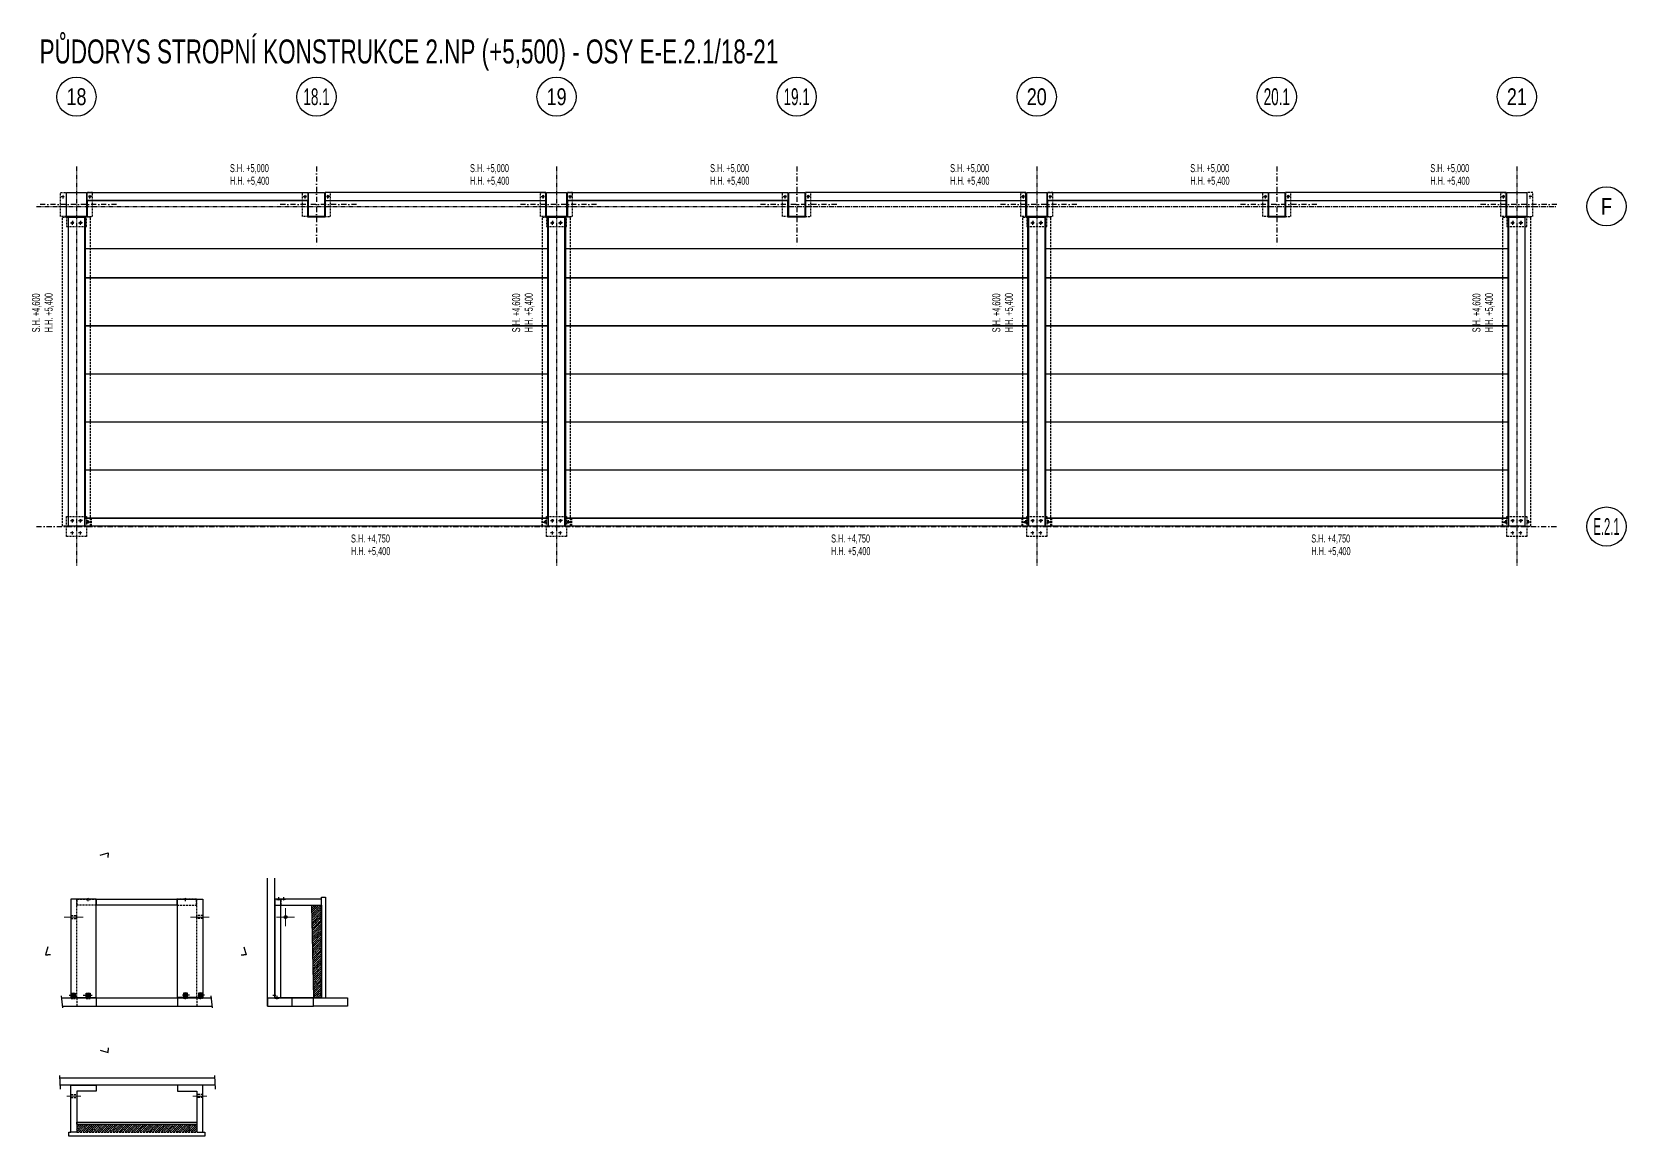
# Model space of a CAD drawing. Header units: millimetres. Extents: x 325046 to 1268204, y 1875583 to 2761998.
# Drawn here: x 1154721 to 1194565, y 2321500 to 2349090 of the extents above; entities that cross this region are included whole.
import ezdxf
from ezdxf.enums import TextEntityAlignment as Align

# ---------------------------------------------------------------- set-up
doc = ezdxf.new("R2010")
doc.units = ezdxf.units.MM
doc.header["$LTSCALE"] = 100
for name, pattern in [('ACAD_ISO10W100', [18.5, 12, -3, 0.5, -3]), ('CENTER', [2, 1.25, -0.25, 0.25, -0.25]), ('DASHDOT', [1, 0.5, -0.25, 0, -0.25]), ('DASHED', [0.75, 0.5, -0.25]), ('ČERCHOVANÁ', [25.4, 12.7, -6.35, 0, -6.35])]:
    doc.linetypes.add(name, pattern=pattern)
for name, color, linetype in [('005', 9, 'Continuous'), ('025', 1, 'Continuous'), ('035', 7, 'Continuous'), ('050', 4, 'Continuous'), ('070', 6, 'Continuous'), ('KOTY', 2, 'Continuous'), ('OSA', 3, 'ČERCHOVANÁ'), ('POPIS', 7, 'Continuous'), ('SLOUP_REZ', 7, 'Continuous')]:
    doc.layers.add(name, color=color, linetype=linetype)
doc.layers.add('Objekty - osy', color=5, linetype='ACAD_ISO10W100', lineweight=20)

# ---------------------------------------------------------------- blocks, each defined once
blk = doc.blocks.new('ZT24_PU')
at = {"layer": '035', "ltscale": 0.5}
blk.add_lwpolyline([(1200799, -5405487), (1200799, -5405287), (1206309, -5405287), (1206309, -5405487)], close=True, dxfattribs=at)
at = {"layer": '035'}
for centre in [(1200864, -5405387), (1206244, -5405387)]:
    blk.add_circle(centre, 25, dxfattribs=at)
blk = doc.blocks.new('PR34.1_PU')
at = {"layer": '025'}
h = blk.add_hatch(color=256, dxfattribs=at)
h.dxf.hatch_style = 1
h.paths.add_polyline_path([(760824, -5521344, 1), (760804, -5521344, 1)])
at = {"layer": '005', "linetype": 'DASHDOT', "ltscale": 0.5}
for points in [[(760379, -5513864), (760479, -5513864)], [(760429, -5513814), (760429, -5513914)], [(760679, -5513864), (760579, -5513864)], [(760629, -5513814), (760629, -5513914)], [(760379, -5521304), (760479, -5521304)], [(760429, -5521354), (760429, -5521254)], [(760679, -5521304), (760579, -5521304)], [(760629, -5521354), (760629, -5521254)], [(760864, -5521344), (760764, -5521344)], [(760814, -5521294), (760814, -5521394)]]:
    blk.add_lwpolyline(points, dxfattribs=at)
at = {"layer": '025'}
blk.add_circle((760814, -5521344), 10, dxfattribs=at)
at = {"layer": '035', "linetype": 'DASHED'}
for points in [[(760329, -5521444), (760179, -5521444), (760179, -5513724), (760329, -5513724), (760329, -5513724), (760329, -5513724)], [(760729, -5521444), (760879, -5521444), (760879, -5513724), (760729, -5513724), (760729, -5513724), (760729, -5513724)]]:
    blk.add_lwpolyline(points, dxfattribs=at)
at = {"layer": '035'}
blk.add_lwpolyline([(760729, -5521444), (760329, -5521444), (760329, -5513724), (760729, -5513724)], close=True, dxfattribs=at)
for centre in [(760429, -5513864), (760629, -5513864), (760429, -5521304), (760629, -5521304)]:
    blk.add_circle(centre, 25, dxfattribs=at)
blk = doc.blocks.new('PR34.2_PU')
at = {"layer": '025'}
h = blk.add_hatch(color=256, dxfattribs=at)
h.dxf.hatch_style = 1
h.paths.add_polyline_path([(775254, -5536344, 1), (775234, -5536344, 1)])
h = blk.add_hatch(color=256, dxfattribs=at)
h.dxf.hatch_style = 1
h.paths.add_polyline_path([(775824, -5536344, 1), (775804, -5536344, 1)])
at = {"layer": '005', "linetype": 'DASHDOT', "ltscale": 0.5}
for points in [[(775379, -5528864), (775479, -5528864)], [(775429, -5528814), (775429, -5528914)], [(775679, -5528864), (775579, -5528864)], [(775629, -5528814), (775629, -5528914)], [(775244, -5536294), (775244, -5536394)], [(775379, -5536304), (775479, -5536304)], [(775429, -5536354), (775429, -5536254)], [(775679, -5536304), (775579, -5536304)], [(775629, -5536354), (775629, -5536254)], [(775814, -5536294), (775814, -5536394)], [(775194, -5536344), (775294, -5536344)], [(775864, -5536344), (775764, -5536344)]]:
    blk.add_lwpolyline(points, dxfattribs=at)
at = {"layer": '025'}
for centre in [(775244, -5536344), (775814, -5536344)]:
    blk.add_circle(centre, 10, dxfattribs=at)
at = {"layer": '035', "linetype": 'DASHED'}
for points in [[(775329, -5536444), (775179, -5536444), (775179, -5528724), (775329, -5528724), (775329, -5528724), (775329, -5528724)], [(775729, -5536444), (775879, -5536444), (775879, -5528724), (775729, -5528724), (775729, -5528724), (775729, -5528724)]]:
    blk.add_lwpolyline(points, dxfattribs=at)
at = {"layer": '035'}
blk.add_lwpolyline([(775729, -5536444), (775329, -5536444), (775329, -5528724), (775729, -5528724)], close=True, dxfattribs=at)
for centre in [(775429, -5528864), (775629, -5528864), (775429, -5536304), (775629, -5536304)]:
    blk.add_circle(centre, 25, dxfattribs=at)
blk = doc.blocks.new('ZT20_PU')
at = {"layer": '035', "ltscale": 0.5}
blk.add_lwpolyline([(760749, -5538444), (760749, -5538244), (772309, -5538244), (772309, -5538444)], close=True, dxfattribs=at)
at = {"layer": '035', "linetype": 'DASHED'}
for points in [[(760899, -5538244), (760899, -5538444)], [(772159, -5538244), (772159, -5538444)]]:
    blk.add_lwpolyline(points, dxfattribs=at)
at = {"layer": '035'}
for centre in [(760814, -5538344), (772244, -5538344)]:
    blk.add_circle(centre, 25, dxfattribs=at)

msp = doc.modelspace()

# ---------------------------------------------------------------- hatches: boundary and pattern name
at = {"layer": '005'}
h = msp.add_hatch(dxfattribs=at)
h.set_pattern_fill('ANSI35', color=256, scale=300, style=0)
h.set_pattern_definition([(45, (1468104.26, 6976087.45), (-53.0330086, 53.0330086), []), (45, (1468157.29, 6976087.45), (-53.0330086, 53.0330086), [93.75, -18.75, 0, -18.75])])
h.paths.add_polyline_path([(1161792.9, 2325060.6), (1161761.6, 2325060.6), (1161762.9, 2324950.6), (1161792.9, 2324950.6)])
h.paths.add_polyline_path([(1161932.9, 2325060.6), (1161792.9, 2325060.6), (1161792.9, 2324950.6), (1161932.9, 2324950.6)])
h.paths.add_polyline_path([(1161962.9, 2325060.6), (1161932.9, 2325060.6), (1161932.9, 2324950.6), (1161962.9, 2324950.6)])
h.paths.add_polyline_path([(1161962.9, 2325160.6), (1161932.9, 2325160.6), (1161932.9, 2325060.6), (1161962.9, 2325060.6)])
h.paths.add_polyline_path([(1161932.9, 2325160.6), (1161792.9, 2325160.6), (1161792.9, 2325060.6), (1161932.9, 2325060.6)])
h.paths.add_polyline_path([(1161792.9, 2325160.6), (1161759.4, 2325160.6), (1161761.6, 2325060.6), (1161792.9, 2325060.6)])
h.paths.add_polyline_path([(1161932.9, 2325410.6), (1161792.9, 2325410.6), (1161792.9, 2325160.6), (1161932.9, 2325160.6)], flags=17)
h.paths.add_polyline_path([(1161962.9, 2327145.6), (1161932.9, 2327145.6), (1161932.9, 2326855.6), (1161792.9, 2326855.6), (1161792.9, 2327145.6), (1161715.7, 2327145.6), (1161759.4, 2325160.6), (1161792.9, 2325160.6), (1161792.9, 2325410.6), (1161932.9, 2325410.6), (1161932.9, 2325160.6), (1161962.9, 2325160.6)])
h.paths.add_polyline_path([(1161932.9, 2327145.6), (1161792.9, 2327145.6), (1161792.9, 2326855.6), (1161932.9, 2326855.6)], flags=17)
h.paths.add_polyline_path([(1161792.9, 2327270.4), (1161712.9, 2327270.4), (1161715.7, 2327145.6), (1161792.9, 2327145.6)])
h.paths.add_polyline_path([(1161932.9, 2327270.4), (1161792.9, 2327270.4), (1161792.9, 2327145.6), (1161932.9, 2327145.6)])
h.paths.add_polyline_path([(1161962.9, 2327270.4), (1161932.9, 2327195.6), (1161932.9, 2327145.6), (1161962.9, 2327145.6)])
h = msp.add_hatch(dxfattribs=at)
h.set_pattern_fill('ANSI31', color=256, scale=150, style=0)
h.set_pattern_definition([(45, (1817995.326, 6213675.34), (-13.25825215, 13.25825215), [])])
h.paths.add_polyline_path([(1155701.5, 2324970.2), (1155701.5, 2325070.2), (1155801.5, 2325070.2), (1155801.5, 2324970.2)])
h = msp.add_hatch(dxfattribs=at)
h.set_pattern_fill('ANSI31', color=256, scale=150, style=0)
h.set_pattern_definition([(45, (1818370.326, 6213675.34), (-13.25825215, 13.25825215), [])])
h.paths.add_polyline_path([(1156076.5, 2324970.2), (1156076.5, 2325070.2), (1156176.5, 2325070.2), (1156176.5, 2324970.2)])
h = msp.add_hatch(dxfattribs=at)
h.set_pattern_fill('ANSI31', color=256, scale=150, style=0)
h.set_pattern_definition([(45, (1818330.326, 6213675.34), (-13.25825215, 13.25825215), [])])
h.paths.add_polyline_path([(1158606.5, 2324970.2), (1158606.5, 2325070.2), (1158506.5, 2325070.2), (1158506.5, 2324970.2)])
h = msp.add_hatch(dxfattribs=at)
h.set_pattern_fill('ANSI31', color=256, scale=150, style=0)
h.set_pattern_definition([(45, (1818705.326, 6213675.34), (-13.25825215, 13.25825215), [])])
h.paths.add_polyline_path([(1158981.5, 2324970.2), (1158981.5, 2325070.2), (1158881.5, 2325070.2), (1158881.5, 2324970.2)])
h = msp.add_hatch(dxfattribs=at)
h.set_pattern_fill('ANSI35', color=256, scale=300, angle=360, style=0)
h.set_pattern_definition([(45, (-567150.56, 7303370.25), (-53.0330086, 53.0330086), []), (45, (-567097.53, 7303370.25), (-53.0330086, 53.0330086), [93.75, -18.75, 0, -18.75])])
h.paths.add_polyline_path([(1155843.3, 2321799.8), (1158843.3, 2321799.8), (1158843.3, 2321599.8), (1155843.3, 2321599.8)])
at = {"layer": '025'}
h = msp.add_hatch(color=256, dxfattribs=at)
h.dxf.hatch_style = 1
edge = h.paths.add_edge_path()
edge.add_arc((1155500.2, 2344980), 10, 0, 360)
h = msp.add_hatch(color=256, dxfattribs=at)
h.dxf.hatch_style = 1
edge = h.paths.add_edge_path()
edge.add_arc((1156170.2, 2344980), 10, 0, 360)
h = msp.add_hatch(color=256, dxfattribs=at)
h.dxf.hatch_style = 1
edge = h.paths.add_edge_path()
edge.add_arc((1161550.2, 2344980), 10, 0, 360)
h = msp.add_hatch(color=256, dxfattribs=at)
h.dxf.hatch_style = 1
edge = h.paths.add_edge_path()
edge.add_arc((1162120.2, 2344980), 10, 0, 360)
h = msp.add_hatch(color=256, dxfattribs=at)
h.dxf.hatch_style = 1
edge = h.paths.add_edge_path()
edge.add_arc((1167500.2, 2344980), 10, 0, 360)
h = msp.add_hatch(color=256, dxfattribs=at)
h.dxf.hatch_style = 1
edge = h.paths.add_edge_path()
edge.add_arc((1168170.2, 2344980), 10, 0, 360)
h = msp.add_hatch(color=256, dxfattribs=at)
h.dxf.hatch_style = 1
edge = h.paths.add_edge_path()
edge.add_arc((1173550.2, 2344980), 10, 0, 360)
h = msp.add_hatch(color=256, dxfattribs=at)
h.dxf.hatch_style = 1
edge = h.paths.add_edge_path()
edge.add_arc((1174120.2, 2344980), 10, 0, 360)
h = msp.add_hatch(color=256, dxfattribs=at)
h.dxf.hatch_style = 1
edge = h.paths.add_edge_path()
edge.add_arc((1179500.2, 2344980), 10, 0, 360)
h = msp.add_hatch(color=256, dxfattribs=at)
h.dxf.hatch_style = 1
edge = h.paths.add_edge_path()
edge.add_arc((1180170.2, 2344980), 10, 0, 360)
h = msp.add_hatch(color=256, dxfattribs=at)
h.dxf.hatch_style = 1
edge = h.paths.add_edge_path()
edge.add_arc((1185550.2, 2344980), 10, 0, 360)
h = msp.add_hatch(color=256, dxfattribs=at)
h.dxf.hatch_style = 1
edge = h.paths.add_edge_path()
edge.add_arc((1186120.2, 2344980), 10, 0, 360)
h = msp.add_hatch(color=256, dxfattribs=at)
h.dxf.hatch_style = 1
edge = h.paths.add_edge_path()
edge.add_arc((1191500.2, 2344980), 10, 0, 360)
h = msp.add_hatch(color=256, dxfattribs=at)
h.dxf.hatch_style = 1
edge = h.paths.add_edge_path()
edge.add_arc((1192170.2, 2344980), 10, 0, 360)
h = msp.add_hatch(color=256, dxfattribs=at)
h.dxf.hatch_style = 1
edge = h.paths.add_edge_path()
edge.add_arc((1155735.2, 2344320), 10, 0, 360)
h = msp.add_hatch(color=256, dxfattribs=at)
h.dxf.hatch_style = 1
edge = h.paths.add_edge_path()
edge.add_arc((1155935.2, 2344320), 10, 0, 360)
h = msp.add_hatch(color=256, dxfattribs=at)
h.dxf.hatch_style = 1
edge = h.paths.add_edge_path()
edge.add_arc((1167735.2, 2344320), 10, 0, 360)
h = msp.add_hatch(color=256, dxfattribs=at)
h.dxf.hatch_style = 1
edge = h.paths.add_edge_path()
edge.add_arc((1167935.2, 2344320), 10, 0, 360)
h = msp.add_hatch(color=256, dxfattribs=at)
h.dxf.hatch_style = 1
edge = h.paths.add_edge_path()
edge.add_arc((1179735.2, 2344320), 10, 0, 360)
h = msp.add_hatch(color=256, dxfattribs=at)
h.dxf.hatch_style = 1
edge = h.paths.add_edge_path()
edge.add_arc((1179935.2, 2344320), 10, 0, 360)
h = msp.add_hatch(color=256, dxfattribs=at)
h.dxf.hatch_style = 1
edge = h.paths.add_edge_path()
edge.add_arc((1191735.2, 2344320), 10, 0, 360)
h = msp.add_hatch(color=256, dxfattribs=at)
h.dxf.hatch_style = 1
edge = h.paths.add_edge_path()
edge.add_arc((1191935.2, 2344320), 10, 0, 360)
h = msp.add_hatch(color=256, dxfattribs=at)
h.dxf.hatch_style = 1
edge = h.paths.add_edge_path()
edge.add_arc((1155735.2, 2336880), 10, 0, 360)
h = msp.add_hatch(color=256, dxfattribs=at)
h.dxf.hatch_style = 1
edge = h.paths.add_edge_path()
edge.add_arc((1155935.2, 2336880), 10, 0, 360)
h = msp.add_hatch(color=256, dxfattribs=at)
h.dxf.hatch_style = 1
edge = h.paths.add_edge_path()
edge.add_arc((1167735.2, 2336880), 10, 0, 360)
h = msp.add_hatch(color=256, dxfattribs=at)
h.dxf.hatch_style = 1
edge = h.paths.add_edge_path()
edge.add_arc((1167935.2, 2336880), 10, 0, 360)
h = msp.add_hatch(color=256, dxfattribs=at)
h.dxf.hatch_style = 1
edge = h.paths.add_edge_path()
edge.add_arc((1179735.2, 2336880), 10, 0, 360)
h = msp.add_hatch(color=256, dxfattribs=at)
h.dxf.hatch_style = 1
edge = h.paths.add_edge_path()
edge.add_arc((1179935.2, 2336880), 10, 0, 360)
h = msp.add_hatch(color=256, dxfattribs=at)
h.dxf.hatch_style = 1
edge = h.paths.add_edge_path()
edge.add_arc((1191735.2, 2336880), 10, 0, 360)
h = msp.add_hatch(color=256, dxfattribs=at)
h.dxf.hatch_style = 1
edge = h.paths.add_edge_path()
edge.add_arc((1191935.2, 2336880), 10, 0, 360)
h = msp.add_hatch(color=256, dxfattribs=at)
h.dxf.hatch_style = 1
edge = h.paths.add_edge_path()
edge.add_arc((1155735.2, 2336580), 10, 0, 360)
h = msp.add_hatch(color=256, dxfattribs=at)
h.dxf.hatch_style = 1
edge = h.paths.add_edge_path()
edge.add_arc((1155935.2, 2336580), 10, 0, 360)
h = msp.add_hatch(color=256, dxfattribs=at)
h.dxf.hatch_style = 1
edge = h.paths.add_edge_path()
edge.add_arc((1167735.2, 2336580), 10, 0, 360)
h = msp.add_hatch(color=256, dxfattribs=at)
h.dxf.hatch_style = 1
edge = h.paths.add_edge_path()
edge.add_arc((1167935.2, 2336580), 10, 0, 360)
h = msp.add_hatch(color=256, dxfattribs=at)
h.dxf.hatch_style = 1
edge = h.paths.add_edge_path()
edge.add_arc((1179735.2, 2336580), 10, 0, 360)
h = msp.add_hatch(color=256, dxfattribs=at)
h.dxf.hatch_style = 1
edge = h.paths.add_edge_path()
edge.add_arc((1179935.2, 2336580), 10, 0, 360)
h = msp.add_hatch(color=256, dxfattribs=at)
h.dxf.hatch_style = 1
edge = h.paths.add_edge_path()
edge.add_arc((1191735.2, 2336580), 10, 0, 360)
h = msp.add_hatch(color=256, dxfattribs=at)
h.dxf.hatch_style = 1
edge = h.paths.add_edge_path()
edge.add_arc((1191935.2, 2336580), 10, 0, 360)

# ---------------------------------------------------------------- linework, layer by layer
at = {"linetype": 'DASHED'}
for points in [[(1155691.5, 2327007.9), (1155841.5, 2327007.9)], [(1155691.5, 2326932.9), (1155841.5, 2326932.9)], [(1158991.5, 2327007.9), (1158841.5, 2327007.9)], [(1158991.5, 2326932.9), (1158841.5, 2326932.9)], [(1155691.5, 2322537.3), (1155841.5, 2322537.3)], [(1158991.5, 2322537.3), (1158841.5, 2322537.3)], [(1155691.5, 2322462.3), (1155841.5, 2322462.3)], [(1158991.5, 2322462.3), (1158841.5, 2322462.3)]]:
    msp.add_lwpolyline(points, dxfattribs=at)
msp.add_lwpolyline([(1155841.5, 2321799.8), (1155841.5, 2321849.8), (1158841.5, 2321849.8), (1158841.5, 2321799.8)])
at = {"layer": '005', "linetype": 'DASHDOT', "ltscale": 0.5}
for points in [[(1155450.2, 2344980), (1155550.2, 2344980)], [(1155500.2, 2344930), (1155500.2, 2345030)], [(1156220.2, 2344980), (1156120.2, 2344980)], [(1156170.2, 2344930), (1156170.2, 2345030)], [(1161500.2, 2344980), (1161600.2, 2344980)], [(1161550.2, 2344930), (1161550.2, 2345030)], [(1162170.2, 2344980), (1162070.2, 2344980)], [(1162120.2, 2344930), (1162120.2, 2345030)], [(1167450.2, 2344980), (1167550.2, 2344980)], [(1167500.2, 2344930), (1167500.2, 2345030)], [(1168220.2, 2344980), (1168120.2, 2344980)], [(1168170.2, 2344930), (1168170.2, 2345030)], [(1173500.2, 2344980), (1173600.2, 2344980)], [(1173550.2, 2344930), (1173550.2, 2345030)], [(1174170.2, 2344980), (1174070.2, 2344980)], [(1174120.2, 2344930), (1174120.2, 2345030)], [(1179450.2, 2344980), (1179550.2, 2344980)], [(1179500.2, 2344930), (1179500.2, 2345030)], [(1180220.2, 2344980), (1180120.2, 2344980)], [(1180170.2, 2344930), (1180170.2, 2345030)], [(1185500.2, 2344980), (1185600.2, 2344980)], [(1185550.2, 2344930), (1185550.2, 2345030)], [(1186170.2, 2344980), (1186070.2, 2344980)], [(1186120.2, 2344930), (1186120.2, 2345030)], [(1191450.2, 2344980), (1191550.2, 2344980)], [(1191500.2, 2344930), (1191500.2, 2345030)], [(1192220.2, 2344980), (1192120.2, 2344980)], [(1192170.2, 2344930), (1192170.2, 2345030)], [(1155685.2, 2344320), (1155785.2, 2344320)], [(1155735.2, 2344270), (1155735.2, 2344370)], [(1155885.2, 2344320), (1155985.2, 2344320)], [(1155935.2, 2344270), (1155935.2, 2344370)], [(1167685.2, 2344320), (1167785.2, 2344320)], [(1167735.2, 2344270), (1167735.2, 2344370)], [(1167885.2, 2344320), (1167985.2, 2344320)], [(1167935.2, 2344270), (1167935.2, 2344370)], [(1179685.2, 2344320), (1179785.2, 2344320)], [(1179735.2, 2344270), (1179735.2, 2344370)], [(1179885.2, 2344320), (1179985.2, 2344320)], [(1179935.2, 2344270), (1179935.2, 2344370)], [(1191685.2, 2344320), (1191785.2, 2344320)], [(1191735.2, 2344270), (1191735.2, 2344370)], [(1191885.2, 2344320), (1191985.2, 2344320)], [(1191935.2, 2344270), (1191935.2, 2344370)], [(1155685.2, 2336880), (1155785.2, 2336880)], [(1155735.2, 2336830), (1155735.2, 2336930)], [(1155885.2, 2336880), (1155985.2, 2336880)], [(1155935.2, 2336830), (1155935.2, 2336930)], [(1167685.2, 2336880), (1167785.2, 2336880)], [(1167735.2, 2336830), (1167735.2, 2336930)], [(1167885.2, 2336880), (1167985.2, 2336880)], [(1167935.2, 2336830), (1167935.2, 2336930)], [(1179685.2, 2336880), (1179785.2, 2336880)], [(1179735.2, 2336830), (1179735.2, 2336930)], [(1179885.2, 2336880), (1179985.2, 2336880)], [(1179935.2, 2336830), (1179935.2, 2336930)], [(1191685.2, 2336880), (1191785.2, 2336880)], [(1191735.2, 2336830), (1191735.2, 2336930)], [(1191885.2, 2336880), (1191985.2, 2336880)], [(1191935.2, 2336830), (1191935.2, 2336930)], [(1155685.2, 2336580), (1155785.2, 2336580)], [(1155735.2, 2336530), (1155735.2, 2336630)], [(1155885.2, 2336580), (1155985.2, 2336580)], [(1155935.2, 2336530), (1155935.2, 2336630)], [(1167685.2, 2336580), (1167785.2, 2336580)], [(1167735.2, 2336530), (1167735.2, 2336630)], [(1167885.2, 2336580), (1167985.2, 2336580)], [(1167935.2, 2336530), (1167935.2, 2336630)], [(1179685.2, 2336580), (1179785.2, 2336580)], [(1179735.2, 2336530), (1179735.2, 2336630)], [(1179885.2, 2336580), (1179985.2, 2336580)], [(1179935.2, 2336530), (1179935.2, 2336630)], [(1191685.2, 2336580), (1191785.2, 2336580)], [(1191735.2, 2336530), (1191735.2, 2336630)], [(1191885.2, 2336580), (1191985.2, 2336580)], [(1191935.2, 2336530), (1191935.2, 2336630)], [(1156126.5, 2327366.4), (1156126.5, 2327466.4)], [(1158556.5, 2327366.4), (1158556.5, 2327466.4)], [(1160882.9, 2327466.4), (1160882.9, 2327366.4)], [(1161012.9, 2327466.4), (1161012.9, 2327366.4)], [(1160746.9, 2325020.6), (1160846.9, 2325020.6)], [(1160842.9, 2325000.6), (1160842.9, 2324900.6)]]:
    msp.add_lwpolyline(points, dxfattribs=at)
at = {"layer": '005'}
for points in [[(1156105.2, 2344870), (1156105.2, 2344460), (1156055.2, 2344460), (1156055.2, 2343680), (1167615.2, 2343680), (1167615.2, 2344460), (1167565.2, 2344460), (1167565.2, 2344870), (1162055.2, 2344870), (1162055.2, 2344460), (1161615.2, 2344460), (1161615.2, 2344870)], [(1168105.2, 2344870), (1168105.2, 2344460), (1168055.2, 2344460), (1168055.2, 2343680), (1179615.2, 2343680), (1179615.2, 2344460), (1179565.2, 2344460), (1179565.2, 2344870), (1174055.2, 2344870), (1174055.2, 2344460), (1173615.2, 2344460), (1173615.2, 2344870)], [(1180105.2, 2344870), (1180105.2, 2344460), (1180055.2, 2344460), (1180055.2, 2343680), (1191615.2, 2343680), (1191615.2, 2344460), (1191565.2, 2344460), (1191565.2, 2344870), (1186055.2, 2344870), (1186055.2, 2344460), (1185615.2, 2344460), (1185615.2, 2344870)], [(1156055.2, 2343670), (1156055.2, 2342950), (1167615.2, 2342950), (1167615.2, 2343670)], [(1168055.2, 2343670), (1168055.2, 2342950), (1179615.2, 2342950), (1179615.2, 2343670)], [(1180055.2, 2343670), (1180055.2, 2342950), (1191615.2, 2342950), (1191615.2, 2343670)], [(1156055.2, 2342940), (1156055.2, 2341750), (1167615.2, 2341750), (1167615.2, 2342940)], [(1168055.2, 2342940), (1168055.2, 2341750), (1179615.2, 2341750), (1179615.2, 2342940)], [(1180055.2, 2342940), (1180055.2, 2341750), (1191615.2, 2341750), (1191615.2, 2342940)], [(1156055.2, 2341740), (1156055.2, 2340550), (1167615.2, 2340550), (1167615.2, 2341740)], [(1168055.2, 2341740), (1168055.2, 2340550), (1179615.2, 2340550), (1179615.2, 2341740)], [(1180055.2, 2341740), (1180055.2, 2340550), (1191615.2, 2340550), (1191615.2, 2341740)], [(1156055.2, 2340540), (1156055.2, 2339350), (1167615.2, 2339350), (1167615.2, 2340540)], [(1168055.2, 2340540), (1168055.2, 2339350), (1179615.2, 2339350), (1179615.2, 2340540)], [(1180055.2, 2340540), (1180055.2, 2339350), (1191615.2, 2339350), (1191615.2, 2340540)], [(1156055.2, 2339340), (1156055.2, 2338150), (1167615.2, 2338150), (1167615.2, 2339340)], [(1168055.2, 2339340), (1168055.2, 2338150), (1179615.2, 2338150), (1179615.2, 2339340)], [(1180055.2, 2339340), (1180055.2, 2338150), (1191615.2, 2338150), (1191615.2, 2339340)], [(1156055.2, 2338140), (1156055.2, 2336950), (1167615.2, 2336950), (1167615.2, 2338140)], [(1168055.2, 2338140), (1168055.2, 2336950), (1179615.2, 2336950), (1179615.2, 2338140)], [(1180055.2, 2338140), (1180055.2, 2336950), (1191615.2, 2336950), (1191615.2, 2338140)]]:
    msp.add_lwpolyline(points, close=True, dxfattribs=at)
for points in [[(1160612.9, 2324950.6), (1160612.9, 2327945.7)], [(1160792.9, 2324950.6), (1160792.9, 2327945.7)], [(1161962.9, 2327420.4), (1161962.9, 2327470.4), (1162062.9, 2327470.4), (1162062.9, 2324950.6)], [(1155450.8, 2325007.4), (1155483.9, 2324709)], [(1159194.8, 2325007.4), (1159227.9, 2324709)], [(1155436.4, 2322675.1), (1155423.7, 2323010.5)], [(1159298.8, 2322949.8), (1155426.3, 2322949.8)], [(1159308.9, 2322675.1), (1159296.2, 2323010.5)], [(1159305.7, 2322769.8), (1155434.4, 2322769.8)], [(1158991.5, 2321599.8), (1159041.5, 2321599.8), (1159041.5, 2321499.8), (1155641.5, 2321499.8), (1155641.5, 2321599.8), (1155691.5, 2321599.8)]]:
    msp.add_lwpolyline(points, dxfattribs=at)
at = {"layer": '005', "const_width": 8}
for points in [[(1161932.9, 2327270.4), (1161932.9, 2326870.4), (1161792.9, 2326870.4), (1161792.9, 2327270.4)], [(1161932.9, 2324950.6), (1161932.9, 2325310.6), (1161792.9, 2325310.6), (1161792.9, 2324950.6)], [(1155841.5, 2321629.8), (1156141.5, 2321629.8), (1156141.5, 2321769.8), (1155841.5, 2321769.8)], [(1158841.5, 2321629.8), (1158541.5, 2321629.8), (1158541.5, 2321769.8), (1158841.5, 2321769.8)]]:
    msp.add_lwpolyline(points, dxfattribs=at)
at = {"layer": '005', "linetype": 'DASHDOT'}
for points in [[(1155651.5, 2325020.2), (1155851.5, 2325020.2)], [(1155751.5, 2324920.2), (1155751.5, 2325120.2)], [(1156006.5, 2325020.2), (1156226.5, 2325020.2)], [(1156126.5, 2324920.2), (1156126.5, 2325120.2)], [(1158656.5, 2325020.2), (1158456.5, 2325020.2)], [(1158556.5, 2324920.2), (1158556.5, 2325120.2)], [(1159031.5, 2325020.2), (1158831.5, 2325020.2)], [(1158931.5, 2324920.2), (1158931.5, 2325120.2)]]:
    msp.add_lwpolyline(points, dxfattribs=at)
at = {"layer": '025', "linetype": 'DASHED', "ltscale": 0.5}
for points in [[(1156076.5, 2327420.4), (1156076.5, 2327412.4), (1156176.5, 2327412.4), (1156176.5, 2327420.4)], [(1158606.5, 2327420.4), (1158606.5, 2327412.4), (1158506.5, 2327412.4), (1158506.5, 2327420.4)], [(1160932.9, 2327412.4), (1160932.9, 2327420.4), (1160832.9, 2327420.4), (1160832.9, 2327412.4)], [(1160962.9, 2327412.4), (1160962.9, 2327420.4), (1161062.9, 2327420.4), (1161062.9, 2327412.4)], [(1155701.5, 2324950.2), (1155701.5, 2324942.2), (1155801.5, 2324942.2), (1155801.5, 2324950.2)], [(1156076.5, 2324950.2), (1156076.5, 2324942.2), (1156176.5, 2324942.2), (1156176.5, 2324950.2)], [(1158606.5, 2324950.2), (1158606.5, 2324942.2), (1158506.5, 2324942.2), (1158506.5, 2324950.2)], [(1158981.5, 2324950.2), (1158981.5, 2324942.2), (1158881.5, 2324942.2), (1158881.5, 2324950.2)], [(1160800.9, 2325070.6), (1160792.9, 2325070.6), (1160792.9, 2324970.6), (1160800.9, 2324970.6)], [(1160892.9, 2324942.6), (1160892.9, 2324950.6), (1160792.9, 2324950.6), (1160792.9, 2324942.6)]]:
    msp.add_lwpolyline(points, close=True, dxfattribs=at)
at = {"layer": '025'}
for points in [[(1155701.5, 2324970.2), (1155701.5, 2325070.2), (1155801.5, 2325070.2), (1155801.5, 2324970.2)], [(1156076.5, 2324970.2), (1156076.5, 2325070.2), (1156176.5, 2325070.2), (1156176.5, 2324970.2)], [(1158606.5, 2324970.2), (1158606.5, 2325070.2), (1158506.5, 2325070.2), (1158506.5, 2324970.2)], [(1158981.5, 2324970.2), (1158981.5, 2325070.2), (1158881.5, 2325070.2), (1158881.5, 2324970.2)]]:
    msp.add_lwpolyline(points, close=True, dxfattribs=at)
for centre in [(1155500.2, 2344980), (1156170.2, 2344980), (1161550.2, 2344980), (1162120.2, 2344980), (1167500.2, 2344980), (1168170.2, 2344980), (1173550.2, 2344980), (1174120.2, 2344980), (1179500.2, 2344980), (1180170.2, 2344980), (1185550.2, 2344980), (1186120.2, 2344980), (1191500.2, 2344980), (1192170.2, 2344980), (1155735.2, 2344320), (1155935.2, 2344320), (1167735.2, 2344320), (1167935.2, 2344320), (1179735.2, 2344320), (1179935.2, 2344320), (1191735.2, 2344320), (1191935.2, 2344320), (1155735.2, 2336880), (1155935.2, 2336880), (1167735.2, 2336880), (1167935.2, 2336880), (1179735.2, 2336880), (1179935.2, 2336880), (1191735.2, 2336880), (1191935.2, 2336880), (1155735.2, 2336580), (1155935.2, 2336580), (1167735.2, 2336580), (1167935.2, 2336580), (1179735.2, 2336580), (1179935.2, 2336580), (1191735.2, 2336580), (1191935.2, 2336580)]:
    msp.add_circle(centre, 10, dxfattribs=at)
at = {"layer": '035'}
msp.add_lwpolyline([(1160792.9, 2327420.4), (1160792.9, 2324960.6), (1160942.9, 2324960.6), (1160942.9, 2327420.4)], close=True, dxfattribs=at)
for points in [[(1160942.9, 2324960.6), (1160942.9, 2324960.6), (1161962.9, 2324960.6), (1161962.9, 2327420.4), (1160932.9, 2327420.4), (1160932.9, 2327420.4)], [(1161712.9, 2327270.4), (1161762.9, 2324950.6)], [(1161962.9, 2327270.4), (1161962.9, 2324950.6)], [(1159199.1, 2324950.2), (1155455.1, 2324950.2)], [(1156326.5, 2324950.2), (1156326.5, 2324750.2)], [(1158356.5, 2324950.2), (1158356.5, 2324750.2)], [(1160612.9, 2324750.6), (1160612.9, 2324750.6), (1160612.9, 2324950.6), (1160612.9, 2324950.6), (1160612.9, 2324950.6), (1161762.9, 2324950.6)], [(1160612.9, 2324950.6), (1160612.9, 2324750.6), (1161762.9, 2324750.6)], [(1161222.9, 2324750.6), (1161222.9, 2324950.6)], [(1155480, 2324750.2), (1159223.3, 2324750.2)], [(1155841.5, 2321799.8), (1158841.5, 2321799.8)]]:
    msp.add_lwpolyline(points, dxfattribs=at)
at = {"layer": '035', "linetype": 'DASHED'}
for points in [[(1155841.5, 2324950.2), (1155841.5, 2324750.2)], [(1158841.5, 2324950.2), (1158841.5, 2324750.5)], [(1155841.5, 2321599.8), (1158841.5, 2321599.8)]]:
    msp.add_lwpolyline(points, dxfattribs=at)
at = {"layer": '035', "ltscale": 0.5}
msp.add_circle((1161062.9, 2326970.4), 37.5, dxfattribs=at)
at = {"layer": '050', "linetype": 'DASHED'}
for p, q in [((1155841.5, 2324960.2), (1155841.5, 2327420.4)), ((1158841.5, 2324960.2), (1158841.5, 2327420.4))]:
    msp.add_line(p, q, dxfattribs=at)
for points in [[(1155585.2, 2344480), (1155435.2, 2344480), (1155435.2, 2345080), (1155585.2, 2345080)], [(1156085.2, 2344480), (1156235.2, 2344480), (1156235.2, 2345080), (1156085.2, 2345080)], [(1161635.2, 2344480), (1161485.2, 2344480), (1161485.2, 2345080), (1161635.2, 2345080)], [(1162035.2, 2344480), (1162185.2, 2344480), (1162185.2, 2345080), (1162035.2, 2345080)], [(1167585.2, 2344480), (1167435.2, 2344480), (1167435.2, 2345080), (1167585.2, 2345080)], [(1168085.2, 2344480), (1168235.2, 2344480), (1168235.2, 2345080), (1168085.2, 2345080)], [(1173635.2, 2344480), (1173485.2, 2344480), (1173485.2, 2345080), (1173635.2, 2345080)], [(1174035.2, 2344480), (1174185.2, 2344480), (1174185.2, 2345080), (1174035.2, 2345080)], [(1179585.2, 2344480), (1179435.2, 2344480), (1179435.2, 2345080), (1179585.2, 2345080)], [(1180085.2, 2344480), (1180235.2, 2344480), (1180235.2, 2345080), (1180085.2, 2345080)], [(1185635.2, 2344480), (1185485.2, 2344480), (1185485.2, 2345080), (1185635.2, 2345080)], [(1186035.2, 2344480), (1186185.2, 2344480), (1186185.2, 2345080), (1186035.2, 2345080)], [(1191585.2, 2344480), (1191435.2, 2344480), (1191435.2, 2345080), (1191585.2, 2345080)], [(1192085.2, 2344480), (1192235.2, 2344480), (1192235.2, 2345080), (1192085.2, 2345080)], [(1155585.2, 2344480), (1155585.2, 2344230), (1156085.2, 2344230), (1156085.2, 2344480)], [(1167585.2, 2344480), (1167585.2, 2344230), (1168085.2, 2344230), (1168085.2, 2344480)], [(1179585.2, 2344480), (1179585.2, 2344230), (1180085.2, 2344230), (1180085.2, 2344480)], [(1191585.2, 2344480), (1191585.2, 2344230), (1192085.2, 2344230), (1192085.2, 2344480)], [(1156336.5, 2327270.4), (1155851.5, 2327270.4), (1155851.5, 2327420.4), (1156336.5, 2327420.4)], [(1158346.5, 2327270.4), (1158831.5, 2327270.4), (1158831.5, 2327420.4), (1158346.5, 2327420.4)], [(1160952.9, 2327270.4), (1160952.9, 2327420.4)]]:
    msp.add_lwpolyline(points, dxfattribs=at)
at = {"layer": '050'}
for points in [[(1155691.5, 2324960.2), (1155691.5, 2324960.2), (1156326.5, 2324960.2), (1156326.5, 2327420.4), (1156326.5, 2327420.4), (1155691.5, 2327420.4), (1155691.5, 2327420.4), (1155691.5, 2327420.4), (1155691.5, 2324960.2), (1155691.5, 2324960.2), (1155691.5, 2324960.2), (1155691.5, 2324960.2)], [(1156336.5, 2327420.4), (1158346.5, 2327420.4), (1158346.5, 2327270.4), (1156336.5, 2327270.4), (1156336.5, 2327420.4)], [(1158991.5, 2327420.4), (1158991.5, 2327420.4), (1158991.5, 2327420.4), (1158991.5, 2327420.4), (1158991.5, 2324960.2), (1158991.5, 2324960.2), (1158991.5, 2324960.2), (1158991.5, 2324960.2), (1158991.5, 2324960.2), (1158356.5, 2324960.2), (1158356.5, 2327420.4), (1158991.5, 2327420.4)], [(1161962.9, 2327420.4), (1160792.9, 2327420.4), (1160792.9, 2327270.4), (1161962.9, 2327270.4), (1161962.9, 2327420.4)], [(1156326.5, 2322769.8), (1156326.5, 2322619.8), (1155841.5, 2322619.8), (1155841.5, 2321599.8), (1155691.5, 2321599.8), (1155691.5, 2322769.8), (1156326.5, 2322769.8)], [(1158356.5, 2322769.8), (1158356.5, 2322619.8), (1158841.5, 2322619.8), (1158841.5, 2321599.8), (1158991.5, 2321599.8), (1158991.5, 2322769.8), (1158356.5, 2322769.8)]]:
    msp.add_lwpolyline(points, dxfattribs=at)
msp.add_lwpolyline([(1161762.9, 2324750.6), (1161762.9, 2324950.6), (1162612.9, 2324950.6), (1162612.9, 2324750.6)], close=True, dxfattribs=at)
at = {"layer": '070', "ltscale": 0.5}
for points in [[(1156085.2, 2344480), (1155585.2, 2344480), (1155585.2, 2345080), (1156085.2, 2345080)], [(1162035.2, 2344480), (1161635.2, 2344480), (1161635.2, 2345080), (1162035.2, 2345080)], [(1168085.2, 2344480), (1167585.2, 2344480), (1167585.2, 2345080), (1168085.2, 2345080)], [(1174035.2, 2344480), (1173635.2, 2344480), (1173635.2, 2345080), (1174035.2, 2345080)], [(1180085.2, 2344480), (1179585.2, 2344480), (1179585.2, 2345080), (1180085.2, 2345080)], [(1186035.2, 2344480), (1185635.2, 2344480), (1185635.2, 2345080), (1186035.2, 2345080)], [(1192085.2, 2344480), (1191585.2, 2344480), (1191585.2, 2345080), (1192085.2, 2345080)]]:
    msp.add_lwpolyline(points, close=True, dxfattribs=at)
at = {"layer": '070', "linetype": 'DASHED'}
for points in [[(1156085.2, 2336480), (1155585.2, 2336480), (1155585.2, 2336980), (1156085.2, 2336980)], [(1168085.2, 2336480), (1167585.2, 2336480), (1167585.2, 2336980), (1168085.2, 2336980)], [(1180085.2, 2336480), (1179585.2, 2336480), (1179585.2, 2336980), (1180085.2, 2336980)], [(1192085.2, 2336480), (1191585.2, 2336480), (1191585.2, 2336980), (1192085.2, 2336980)]]:
    msp.add_lwpolyline(points, close=True, dxfattribs=at)
at = {"layer": 'KOTY'}
for centre in [(1155835.2, 2347470), (1161835.2, 2347470), (1167835.2, 2347470), (1173835.2, 2347470), (1179835.2, 2347470), (1185835.2, 2347470), (1191835.2, 2347470), (1194075.2, 2344730), (1194075.2, 2336730)]:
    msp.add_circle(centre, 490, dxfattribs=at)
at = {"layer": 'Objekty - osy', "ltscale": 0.5}
for points in [[(1155531.5, 2326970.4), (1156001.5, 2326970.4)], [(1159151.5, 2326970.4), (1158681.5, 2326970.4)], [(1161287.9, 2326970.4), (1160837.9, 2326970.4)], [(1161062.9, 2327195.4), (1161062.9, 2326745.4)], [(1155591.5, 2322499.8), (1155941.5, 2322499.8)], [(1159091.5, 2322499.8), (1158741.5, 2322499.8)]]:
    msp.add_lwpolyline(points, dxfattribs=at)
at = {"layer": 'OSA', "linetype": 'CENTER'}
for points in [[(1155835.2, 2345730), (1155835.2, 2335744.7)], [(1167835.2, 2345730), (1167835.2, 2335730)], [(1179835.2, 2345730), (1179835.2, 2335730)], [(1191835.2, 2345730), (1191835.2, 2335730)], [(1154835.2, 2344730), (1192835.2, 2344730)]]:
    msp.add_lwpolyline(points, dxfattribs=at)
at = {"layer": 'OSA', "ltscale": 0.1}
for points in [[(1161835.2, 2345730), (1161835.2, 2343730)], [(1173835.2, 2345730), (1173835.2, 2343730)], [(1185835.2, 2345730), (1185835.2, 2343730)], [(1156835.2, 2344780), (1154835.2, 2344780)], [(1162835.2, 2344780), (1160835.2, 2344780)], [(1168835.2, 2344780), (1166835.2, 2344780)], [(1174835.2, 2344780), (1172835.2, 2344780)], [(1180835.2, 2344780), (1178835.2, 2344780)], [(1186835.2, 2344780), (1184835.2, 2344780)], [(1192835.2, 2344780), (1190835.2, 2344780)], [(1154835.2, 2336730), (1192835.2, 2336730)]]:
    msp.add_lwpolyline(points, dxfattribs=at)
at = {"layer": 'SLOUP_REZ', "color": 4}
for points in [[(1156428, 2328521), (1156628, 2328581)], [(1155123.5, 2326229.3), (1155063.5, 2326029.3)], [(1160015.8, 2326229.3), (1160075.8, 2326029.3)], [(1156428.1, 2323647.2), (1156628.1, 2323587.2)]]:
    msp.add_lwpolyline(points, dxfattribs=at)
at = {"layer": 'SLOUP_REZ', "color": 2}
for points in [[(1156628, 2328581), (1156628, 2328521)], [(1156628, 2328461), (1156628, 2328521)], [(1155063.5, 2326029.3), (1155123.5, 2326029.3)], [(1155183.5, 2326029.3), (1155123.5, 2326029.3)], [(1159955.8, 2326029.3), (1160015.8, 2326029.3)], [(1160075.8, 2326029.3), (1160015.8, 2326029.3)], [(1156628.1, 2323707.2), (1156628.1, 2323647.2)], [(1156628.1, 2323587.2), (1156628.1, 2323647.2)]]:
    msp.add_lwpolyline(points, dxfattribs=at)

# ---------------------------------------------------------------- block references
at = {"layer": 'KOTY'}
for name, p in [('ZT24_PU', (-44693.6, 7750366.8)), ('ZT24_PU', (-32693.6, 7750366.8)), ('ZT24_PU', (-20693.6, 7750366.8)), ('PR34.1_PU', (395306.5, 7858184)), ('PR34.2_PU', (392306.5, 7873184)), ('PR34.2_PU', (404306.5, 7873184)), ('PR34.2_PU', (416306.5, 7873184)), ('ZT20_PU', (395306.5, 7875184)), ('ZT20_PU', (407306.5, 7875184)), ('ZT20_PU', (419306.5, 7875184))]:
    msp.add_blockref(name, p, dxfattribs=at)
at = {"layer": 'KOTY', "xscale": -1}
for p in [(2368364.1, 7750366.8), (2380364.1, 7750366.8), (2392364.1, 7750366.8)]:
    msp.add_blockref('ZT24_PU', p, dxfattribs=at)

# ---------------------------------------------------------------- texts
at = {"layer": 'POPIS', "color": 4, "width": 0.7}
msp.add_text('PŮDORYS STROPNÍ KONSTRUKCE 2.NP (+5,500) - OSY E-E.2.1/18-21', height=600, dxfattribs=at).set_placement((1154914.4, 2348300.3))
at = {"layer": 'POPIS', "color": 6}
for s, width, p in [('18', 0.8, (1155835.2, 2347470)), ('18.1', 0.6, (1161835.2, 2347470)), ('19', 0.8, (1167835.2, 2347470)), ('19.1', 0.6, (1173835.2, 2347470)), ('20', 0.8, (1179835.2, 2347470)), ('20.1', 0.6, (1185835.2, 2347470)), ('21', 0.8, (1191835.2, 2347470)), ('F', 0.8, (1194075.2, 2344730)), ('E.2.1', 0.5, (1194075.2, 2336730))]:
    msp.add_text(s, height=420, dxfattribs=dict(at, width=width)).set_placement(p, align=Align.MIDDLE_CENTER)
at = {"layer": 'POPIS', "width": 0.6}
for s, p in [('S.H. +5,000', (1159671.5, 2345585.5)), ('S.H. +5,000', (1165671.5, 2345585.5)), ('S.H. +5,000', (1171671.5, 2345585.5)), ('S.H. +5,000', (1177671.5, 2345585.5)), ('S.H. +5,000', (1183671.5, 2345585.5)), ('S.H. +5,000', (1189671.5, 2345585.5)), ('H.H. +5,400', (1159671.5, 2345270.1)), ('H.H. +5,400', (1165671.5, 2345270.1)), ('H.H. +5,400', (1171671.5, 2345270.1)), ('H.H. +5,400', (1177671.5, 2345270.1)), ('H.H. +5,400', (1183671.5, 2345270.1)), ('H.H. +5,400', (1189671.5, 2345270.1)), ('S.H. +4,750', (1162696.5, 2336332.1)), ('S.H. +4,750', (1174696.5, 2336332.1)), ('S.H. +4,750', (1186696.5, 2336332.1)), ('H.H. +5,400', (1162696.5, 2336016.7)), ('H.H. +5,400', (1174696.5, 2336016.7)), ('H.H. +5,400', (1186696.5, 2336016.7))]:
    msp.add_text(s, height=200, dxfattribs=at).set_placement(p)
for s, p in [('H.H. +5,400', (1155239.6, 2341582.6)), ('H.H. +5,400', (1167239.6, 2341582.6)), ('H.H. +5,400', (1179239.6, 2341582.6)), ('H.H. +5,400', (1191239.6, 2341582.6)), ('S.H. +4,600', (1154924.2, 2341582.6)), ('S.H. +4,600', (1166924.2, 2341582.6)), ('S.H. +4,600', (1178924.2, 2341582.6)), ('S.H. +4,600', (1190924.2, 2341582.6))]:
    msp.add_text(s, height=200, rotation=90, dxfattribs=at).set_placement(p)

doc.saveas('drawing.dxf')
